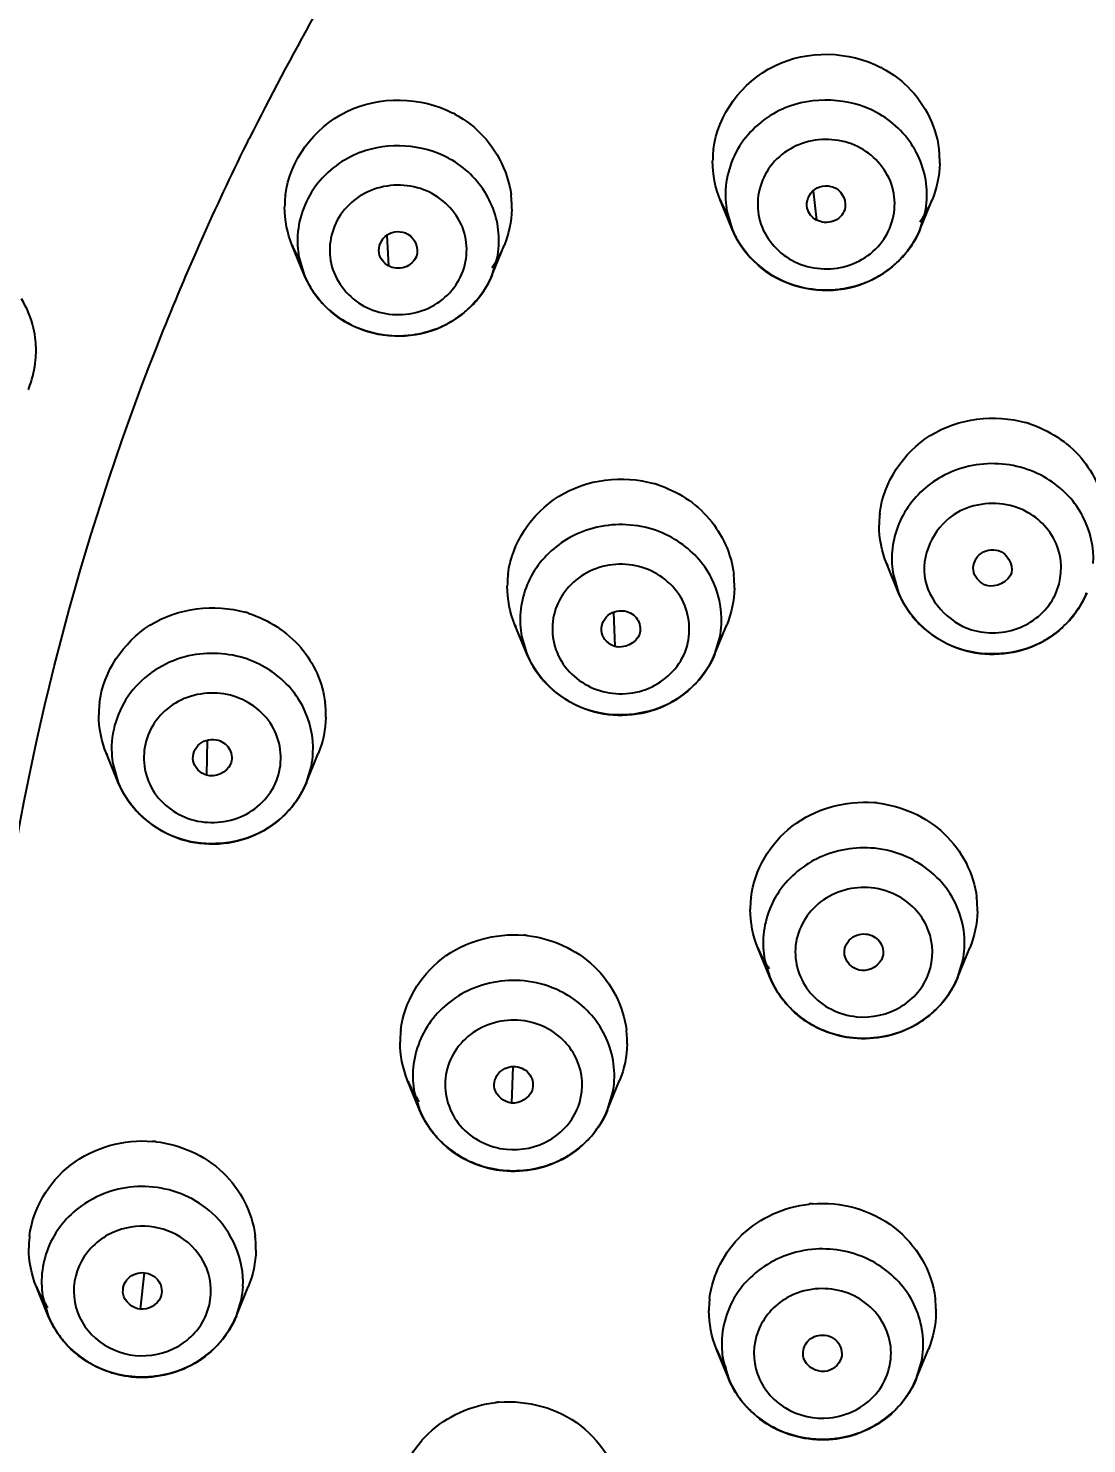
# Model space of a CAD drawing. Header units: millimetres. Extents: x 13495 to 14291, y -4366 to -3315.
# Drawn here: x 13868.3 to 13872.39, y -3794.98 to -3789.52 of the extents above; entities that cross this region are included whole.
import ezdxf

# ---------------------------------------------------------------- set-up
doc = ezdxf.new("R2010")
doc.units = ezdxf.units.MM
doc.header["$LTSCALE"] = 0.1
doc.layers.get('0').update_dxf_attribs({"lineweight": 15})
doc.layers.add('1', color=7, linetype='Continuous')
doc.styles.add('ARIAL', font='arial.ttf')
doc.dimstyles.new('사본 ISO-25', dxfattribs={"dimtxt": 4, "dimasz": 3.5, "dimexe": 0.5, "dimexo": 0.625, "dimgap": 1.5, "dimtad": 1, "dimtih": 1, "dimtoh": 1, "dimdec": 1, "dimlfac": 4, "dimdsep": 46, "dimtxsty": 'ARIAL', "dimcen": 0, "dimclrd": 3, "dimclre": 3, "dimclrt": 3, "dimadec": 1, "dimazin": 0, "dimtfac": 1, "dimtdec": 1, "dimtmove": 0, "dimatfit": 3, "dimfxl": 1.25, "dimtfill": 1, "dimarcsym": 0})

# ---------------------------------------------------------------- blocks, each defined once
blk = doc.blocks.new('*D104')
at = {"color": 3, "lineweight": -2, "transparency": 16777216}
for p, q in [((13864.184, -3793.8186), (13864.184, -3773.2593)), ((13894.2885, -3793.9819), (13894.2885, -3773.2593)), ((13867.684, -3773.7593), (13890.7885, -3773.7593))]:
    blk.add_line(p, q, dxfattribs=at)
at = {"color": 3, "transparency": 16777216}
for points in [[(13867.684, -3773.176), (13867.684, -3774.3427), (13864.184, -3773.7593)], [(13890.7885, -3773.176), (13890.7885, -3774.3427), (13894.2885, -3773.7593)]]:
    blk.add_solid(points, dxfattribs=at)
at = {"layer": 'Defpoints', "color": 0, "transparency": 16777216}
for p in [(13894.2885, -3773.7593), (13864.184, -3794.4436), (13894.2885, -3794.6069)]:
    blk.add_point(p, dxfattribs=at)
at = {"color": 3, "transparency": 16777216, "insert": (13879.2363, -3770.2511), "char_height": 4, "attachment_point": 5, "style": 'ARIAL', "bg_fill": 3, "box_fill_scale": 1.1, "bg_fill_color": 256, "bg_fill_true_color": 13158600, "bg_fill_transparency": 0}
blk.add_mtext('{\\fISOCPEUR|b0|i0|c0|p34;%%C}121', dxfattribs=at)

msp = doc.modelspace()

# ---------------------------------------------------------------- linework, layer by layer
at = {"layer": '1', "color": 7, "linetype": 'Continuous'}
for p, q in [((13871.3309, -3790.1458), (13871.3438, -3790.2582)), ((13871.0186, -3790.2929), (13870.9726, -3790.1802)), ((13870.9984, -3790.2241), (13871.0186, -3790.2929)), ((13871.744, -3790.2929), (13871.7899, -3790.1802)), ((13871.744, -3790.2929), (13871.7632, -3790.2291)), ((13869.6868, -3790.318), (13869.6932, -3790.4347)), ((13869.3681, -3790.4694), (13869.3221, -3790.3567)), ((13870.0934, -3790.4694), (13870.1394, -3790.3567)), ((13869.3479, -3790.4007), (13869.3681, -3790.4694)), ((13870.0934, -3790.4694), (13870.1127, -3790.4056)), ((13871.6606, -3791.697), (13871.6146, -3791.5843)), ((13871.6404, -3791.6282), (13871.6606, -3791.697)), ((13870.5608, -3791.7726), (13870.5663, -3791.9035)), ((13870.2268, -3791.9322), (13870.1808, -3791.8195)), ((13870.2066, -3791.8634), (13870.2268, -3791.9322)), ((13870.9522, -3791.9322), (13870.9981, -3791.8195)), ((13870.9522, -3791.9322), (13870.9714, -3791.8684)), ((13868.9943, -3792.266), (13868.9907, -3792.4003)), ((13868.6512, -3792.429), (13868.6052, -3792.3163)), ((13869.3765, -3792.429), (13869.4225, -3792.3163)), ((13868.631, -3792.3603), (13868.6512, -3792.429)), ((13869.3765, -3792.429), (13869.3958, -3792.3652)), ((13871.1638, -3793.1795), (13871.1179, -3793.0668)), ((13871.8892, -3793.1795), (13871.9352, -3793.0668)), ((13871.1436, -3793.1108), (13871.1638, -3793.1795)), ((13871.8892, -3793.1795), (13871.9084, -3793.1157)), ((13870.1727, -3793.5259), (13870.1679, -3793.6656)), ((13869.8131, -3793.6912), (13869.7671, -3793.5785)), ((13870.5385, -3793.6912), (13870.5844, -3793.5785)), ((13869.7929, -3793.6224), (13869.8131, -3793.6912)), ((13870.5385, -3793.6912), (13870.5577, -3793.6274)), ((13868.7511, -3794.32), (13868.7361, -3794.4609)), ((13868.3813, -3794.4865), (13868.3353, -3794.3739)), ((13869.1067, -3794.4865), (13869.1526, -3794.3739)), ((13868.3611, -3794.4178), (13868.3813, -3794.4865)), ((13869.1067, -3794.4865), (13869.1259, -3794.4227)), ((13871.0042, -3794.7272), (13870.9583, -3794.6146)), ((13871.7296, -3794.7272), (13871.7756, -3794.6146)), ((13870.984, -3794.6585), (13871.0042, -3794.7272)), ((13871.7296, -3794.7272), (13871.7488, -3794.6634))]:
    msp.add_line(p, q, dxfattribs=at)
for centre, radius, start, end in [((13878.4263, -3794.5463), 10.3498, 147.6332, 153.59364), ((13871.3895, -3790.0597), 0.4402, 61.3957, 62.5962), ((13869.739, -3790.2362), 0.4402, 61.3957, 62.5962), ((13871.3768, -3790.191), 0.3965, 113.3218, 114.4232), ((13869.7272, -3790.3698), 0.399, 110.8132, 114.4184), ((13871.3329, -3790.0315), 0.3895, 174.0718, 179.9876), ((13871.3368, -3790.0319), 0.3934, 173.0865, 174.0801), ((13871.4259, -3790.0318), 0.3934, 6.1283, 6.9185), ((13871.4282, -3790.0316), 0.391, 1.0289, 6.1327), ((13869.7384, -3790.3618), 0.3899, 58.7353, 61.3937), ((13871.4335, -3790.0315), 0.3858, 358.8218, 359.9995), ((13871.4321, -3790.0315), 0.3871, 0.0003, 1.0222), ((13869.6823, -3790.2081), 0.3895, 174.0718, 179.9876), ((13869.6862, -3790.2084), 0.3934, 173.0865, 174.0801), ((13869.7753, -3790.2083), 0.3934, 6.1283, 6.9185), ((13869.7777, -3790.2081), 0.391, 1.0289, 6.1327), ((13869.7816, -3790.208), 0.3871, 0.0003, 1.0221), ((13869.7829, -3790.208), 0.3858, 358.8218, 359.9995), ((13871.3438, -3790.0287), 0.4009, 202.1985, 203.0394), ((13871.3477, -3790.027), 0.4052, 203.0548, 211.4395), ((13871.3394, -3790.1611), 0.3468, 183.1524, 190.4803), ((13871.4124, -3790.0256), 0.408, 324.0077, 336.6313), ((13871.4223, -3790.1609), 0.3477, 348.6958, 356.9288), ((13871.4198, -3790.0292), 0.3998, 336.6777, 337.8029), ((13871.3505, -3790.1575), 0.3584, 202.1858, 210.7028), ((13871.4089, -3790.1558), 0.362, 323.3692, 337.757), ((13869.6933, -3790.2053), 0.4009, 202.1985, 203.0394), ((13869.6972, -3790.2035), 0.4052, 203.0548, 211.4395), ((13869.6889, -3790.3376), 0.3468, 183.1524, 190.4803), ((13869.7619, -3790.2021), 0.408, 324.0077, 336.6313), ((13869.7717, -3790.3375), 0.3477, 348.6957, 356.9288), ((13869.7693, -3790.2057), 0.3998, 336.6777, 337.8029), ((13871.3589, -3790.1521), 0.3684, 210.755, 222.7639), ((13871.3995, -3790.1486), 0.3738, 313.9795, 323.3408), ((13871.3627, -3790.1488), 0.3735, 222.7478, 224.9652), ((13871.3641, -3790.1474), 0.3754, 224.9652, 226.028), ((13871.3732, -3790.1372), 0.389, 226.1028, 241.4015), ((13871.3936, -3790.1423), 0.3824, 305.6503, 313.9628), ((13869.7, -3790.334), 0.3584, 202.1858, 210.7028), ((13869.7583, -3790.3323), 0.362, 323.3692, 337.757), ((13871.3846, -3790.1283), 0.3992, 289.5298, 294.6639), ((13871.3864, -3790.1321), 0.395, 294.6687, 305.6375), ((13869.7083, -3790.3287), 0.3684, 210.755, 222.7639), ((13869.749, -3790.3252), 0.3738, 313.9795, 323.3408), ((13871.3815, -3790.1195), 0.4084, 274.846, 276.292), ((13871.3813, -3790.1183), 0.4097, 276.3015, 289.5022), ((13867.9539, -3790.7613), 0.3801, 13.081, 31.6427), ((13869.7122, -3790.3253), 0.3735, 222.7478, 224.9652), ((13869.7136, -3790.3239), 0.3754, 224.9652, 226.028), ((13869.7226, -3790.3138), 0.389, 226.1028, 241.4015), ((13869.7431, -3790.3189), 0.3824, 305.6503, 313.9628), ((13869.7358, -3790.3086), 0.395, 294.6687, 305.6375), ((13867.9519, -3790.7613), 0.3821, 5.7953, 13.0164), ((13869.731, -3790.2961), 0.4084, 274.846, 276.292), ((13869.7308, -3790.2948), 0.4097, 276.3015, 289.5022), ((13869.7341, -3790.3048), 0.3992, 289.5298, 294.6639), ((13867.9449, -3790.7619), 0.3891, 354.5325, 5.781), ((13867.9241, -3790.7575), 0.4104, 337.8142, 340.2759), ((13872.0264, -3791.473), 0.4506, 72.9393, 74.0351), ((13872.0267, -3791.4719), 0.4496, 72.2233, 72.9385), ((13870.5926, -3791.7082), 0.4506, 72.9393, 74.0351), ((13870.5929, -3791.7071), 0.4496, 72.2233, 72.9385), ((13872.0247, -3791.6247), 0.2736, 60.196, 72.918), ((13871.9745, -3791.4356), 0.3892, 174.1386, 179.9873), ((13871.9787, -3791.436), 0.3934, 173.0891, 174.1473), ((13871.9843, -3791.4334), 0.3992, 202.1994, 203.4237), ((13871.9819, -3791.5651), 0.3473, 183.096, 190.4822), ((13870.5407, -3791.6709), 0.3892, 174.1386, 179.9873), ((13870.5449, -3791.6712), 0.3934, 173.0891, 174.1473), ((13870.6341, -3791.6712), 0.3933, 5.8499, 6.9102), ((13870.6375, -3791.6709), 0.3899, 1.2385, 5.8556), ((13870.6421, -3791.6708), 0.3853, 358.769, 1.2324), ((13871.994, -3791.5608), 0.3601, 202.2219, 214.0842), ((13872.0523, -3791.5607), 0.3604, 325.6343, 337.7787), ((13869.017, -3792.205), 0.4506, 72.9393, 74.0351), ((13869.0173, -3792.204), 0.4496, 72.2233, 72.9385), ((13872.0019, -3791.5554), 0.3697, 214.0853, 221.4945), ((13872.0072, -3791.5506), 0.3768, 221.5066, 228.4015), ((13872.0385, -3791.5497), 0.3781, 310.1794, 317.197), ((13872.044, -3791.5548), 0.3706, 317.2077, 325.6195), ((13870.5505, -3791.6687), 0.3992, 202.1994, 203.4237), ((13870.5481, -3791.8003), 0.3473, 183.096, 190.4822), ((13870.6302, -3791.8002), 0.3479, 348.6946, 356.9667), ((13870.6285, -3791.6687), 0.3992, 336.5777, 337.8044), ((13872.0314, -3791.541), 0.3893, 299.9359, 310.1652), ((13872.0294, -3791.5376), 0.3933, 296.5755, 299.9393), ((13869.0163, -3792.3311), 0.401, 58.0174, 72.9384), ((13870.5601, -3791.796), 0.3601, 202.2219, 214.0842), ((13870.6185, -3791.7959), 0.3604, 325.6343, 337.7787), ((13869.0226, -3792.3202), 0.3884, 56.9848, 57.9543), ((13870.5681, -3791.7906), 0.3697, 214.0853, 221.4945), ((13870.6102, -3791.7901), 0.3706, 317.2077, 325.6195), ((13870.5734, -3791.7858), 0.3768, 221.5066, 228.4015), ((13870.5975, -3791.7762), 0.3893, 299.9359, 310.1652), ((13870.6047, -3791.7849), 0.3781, 310.1794, 317.197), ((13868.9651, -3792.1677), 0.3892, 174.1386, 179.9873), ((13868.9693, -3792.168), 0.3934, 173.0891, 174.1473), ((13869.0585, -3792.168), 0.3933, 5.8499, 6.9102), ((13869.0619, -3792.1677), 0.3899, 1.2385, 5.8556), ((13870.5955, -3791.7728), 0.3933, 296.5755, 299.9393), ((13869.0664, -3792.1676), 0.3853, 358.769, 1.2324), ((13868.9748, -3792.1655), 0.3992, 202.1994, 203.4237), ((13868.9725, -3792.2971), 0.3473, 183.096, 190.4822), ((13869.0546, -3792.297), 0.3479, 348.6947, 356.9667), ((13869.0529, -3792.1655), 0.3992, 336.5777, 337.8044), ((13868.9845, -3792.2928), 0.3601, 202.2219, 214.0842), ((13869.0429, -3792.2927), 0.3604, 325.6343, 337.7787), ((13868.9925, -3792.2874), 0.3697, 214.0853, 221.4946), ((13869.0346, -3792.2869), 0.3706, 317.2077, 325.6195), ((13871.5271, -3792.9623), 0.4578, 84.3308, 85.1805), ((13871.5272, -3792.9613), 0.4568, 83.5753, 84.3303), ((13868.9978, -3792.2826), 0.3768, 221.5066, 228.4015), ((13869.0219, -3792.2731), 0.3893, 299.9359, 310.1652), ((13869.0291, -3792.2817), 0.3781, 310.1794, 317.197), ((13869.0199, -3792.2696), 0.3933, 296.5755, 299.9393), ((13871.5215, -3793.0766), 0.3953, 115.422, 117.94), ((13871.4786, -3792.9182), 0.39, 173.9618, 179.9882), ((13871.482, -3792.9185), 0.3935, 173.0834, 173.9693), ((13871.571, -3792.9185), 0.3934, 5.9594, 6.9151), ((13871.5741, -3792.9182), 0.3903, 1.1544, 5.9651), ((13871.5785, -3792.9181), 0.386, 0.0005, 1.1481), ((13871.578, -3792.9181), 0.3865, 358.9062, 359.9996), ((13870.1763, -3793.4739), 0.4578, 84.3308, 85.1805), ((13870.1764, -3793.4729), 0.4568, 83.5753, 84.3303), ((13871.4882, -3792.9157), 0.4, 202.1969, 203.2693), ((13871.4849, -3793.0476), 0.3471, 183.1225, 190.4813), ((13871.5679, -3793.0477), 0.3473, 348.698, 356.8897), ((13871.5644, -3792.9156), 0.4004, 336.8297, 337.8016), ((13871.4948, -3792.9126), 0.4073, 203.3078, 215.1638), ((13870.1759, -3793.6054), 0.4134, 84.3761, 100.9651), ((13870.1808, -3793.5883), 0.3954, 62.6386, 66.3079), ((13871.4994, -3793.0422), 0.3626, 202.2567, 217.6992), ((13871.5547, -3793.0428), 0.3614, 324.2899, 337.766), ((13871.5091, -3793.0346), 0.3749, 217.7164, 226.4891), ((13871.5461, -3793.0365), 0.372, 315.6921, 324.2727), ((13871.5154, -3793.0277), 0.3842, 226.5171, 236.0403), ((13871.5328, -3793.0209), 0.3926, 297.4136, 307.7405), ((13871.5402, -3793.0305), 0.3804, 307.7497, 315.674), ((13870.1279, -3793.4298), 0.39, 173.9618, 179.9882), ((13870.1313, -3793.4301), 0.3935, 173.0834, 173.9693), ((13870.2203, -3793.4302), 0.3934, 5.9594, 6.9151), ((13870.2234, -3793.4299), 0.3903, 1.1544, 5.9651), ((13871.5214, -3793.0187), 0.3951, 236.0417, 246.503), ((13871.5228, -3793.0154), 0.3986, 246.506, 249.1846), ((13871.5266, -3793.0048), 0.4099, 249.221, 264.3045), ((13871.5311, -3793.0176), 0.3962, 293.7313, 297.4157), ((13870.2277, -3793.4298), 0.386, 0.0005, 1.1482), ((13870.2272, -3793.4297), 0.3865, 358.9062, 359.9996), ((13870.1375, -3793.4274), 0.4, 202.1969, 203.2693), ((13870.144, -3793.4243), 0.4073, 203.3078, 215.1638), ((13870.1342, -3793.5593), 0.3471, 183.1225, 190.4813), ((13870.2172, -3793.5593), 0.3473, 348.698, 356.8897), ((13870.2137, -3793.4272), 0.4004, 336.8297, 337.8016), ((13870.1487, -3793.5538), 0.3626, 202.2567, 217.6992), ((13870.2039, -3793.5544), 0.3614, 324.2899, 337.766), ((13870.1583, -3793.5462), 0.3749, 217.7164, 226.4891), ((13870.1954, -3793.5481), 0.372, 315.6921, 324.2727), ((13868.7445, -3794.2693), 0.4578, 84.3308, 85.1805), ((13868.7446, -3794.2683), 0.4568, 83.5753, 84.3303), ((13870.1646, -3793.5393), 0.3842, 226.5171, 236.0403), ((13870.1895, -3793.5422), 0.3804, 307.7497, 315.674), ((13870.1707, -3793.5303), 0.3951, 236.0417, 246.503), ((13870.1804, -3793.5293), 0.3962, 293.7313, 297.4157), ((13870.1821, -3793.5325), 0.3926, 297.4136, 307.7405), ((13870.1721, -3793.5271), 0.3986, 246.506, 249.1846), ((13870.1758, -3793.5164), 0.4099, 249.221, 264.3045), ((13868.7441, -3794.4008), 0.4134, 84.3761, 100.9651), ((13871.3663, -3794.509), 0.4568, 95.6697, 96.4246), ((13871.3664, -3794.51), 0.4578, 94.8196, 95.6692), ((13868.6961, -3794.2252), 0.39, 173.9618, 179.9882), ((13868.6995, -3794.2255), 0.3935, 173.0834, 173.9693), ((13868.7885, -3794.2256), 0.3934, 5.9594, 6.9151), ((13868.7916, -3794.2253), 0.3903, 1.1544, 5.9651), ((13868.7959, -3794.2251), 0.386, 0.0005, 1.1481), ((13868.7954, -3794.2251), 0.3865, 358.9062, 359.9996), ((13871.372, -3794.6243), 0.3952, 61.8073, 64.5967), ((13868.7057, -3794.2228), 0.4, 202.1969, 203.2693), ((13868.7024, -3794.3547), 0.3471, 183.1225, 190.4813), ((13868.7854, -3794.3547), 0.3473, 348.698, 356.8897), ((13868.7819, -3794.2226), 0.4004, 336.8297, 337.8016), ((13868.7122, -3794.2196), 0.4073, 203.3078, 215.1638), ((13871.3187, -3794.4659), 0.3897, 174.0327, 179.9878), ((13871.3224, -3794.4662), 0.3934, 173.0849, 174.0407), ((13871.4114, -3794.4662), 0.3935, 6.0306, 6.9166), ((13871.4143, -3794.4659), 0.3906, 1.1001, 6.0361), ((13868.7169, -3794.3492), 0.3626, 202.2567, 217.6992), ((13868.7721, -3794.3498), 0.3614, 324.2899, 337.766), ((13871.4184, -3794.4658), 0.3865, 0.0004, 1.0939), ((13871.4189, -3794.4658), 0.386, 358.8517, 359.9995), ((13868.7265, -3794.3416), 0.3749, 217.7164, 226.4891), ((13868.7636, -3794.3435), 0.372, 315.6921, 324.2727), ((13868.7328, -3794.3347), 0.3842, 226.5171, 236.0403), ((13868.7502, -3794.3279), 0.3926, 297.4136, 307.7405), ((13868.7577, -3794.3376), 0.3804, 307.7497, 315.674), ((13871.329, -3794.4633), 0.4004, 202.1984, 203.1703), ((13871.3343, -3794.4608), 0.4063, 203.1973, 213.5427), ((13871.325, -3794.5954), 0.3467, 183.1594, 190.48), ((13871.408, -3794.5953), 0.3476, 348.6963, 356.9267), ((13871.4052, -3794.4634), 0.4, 336.7299, 337.8031), ((13868.7389, -3794.3257), 0.3951, 236.0417, 246.503), ((13868.7402, -3794.3225), 0.3986, 246.506, 249.1846), ((13868.744, -3794.3118), 0.4099, 249.221, 264.3045), ((13868.7486, -3794.3247), 0.3962, 293.7313, 297.4157), ((13871.3384, -3794.5906), 0.361, 202.2279, 215.3931), ((13871.3937, -3794.5897), 0.3629, 322.032, 337.7365), ((13871.347, -3794.5844), 0.3717, 215.408, 224.0782), ((13871.3842, -3794.5821), 0.3751, 313.3336, 322.0119), ((13870.1577, -3795.2747), 0.4568, 95.6697, 96.4246), ((13870.1578, -3795.2757), 0.4578, 94.8196, 95.6692), ((13871.353, -3794.5785), 0.38, 224.0958, 231.8305), ((13871.3779, -3794.5751), 0.3845, 303.6088, 313.3049), ((13871.3605, -3794.5688), 0.3923, 231.8413, 242.4066), ((13871.3621, -3794.5658), 0.3957, 242.4038, 245.6141), ((13871.3719, -3794.5662), 0.3953, 293.3905, 303.6087), ((13871.3669, -3794.5524), 0.41, 275.695, 289.8847), ((13871.3703, -3794.5623), 0.3995, 289.9083, 293.3855)]:
    msp.add_arc(centre, radius, start, end, dxfattribs=at)
for points, knots in [([(13871.2498, -3782.8814), (13872.3544, -3782.204), (13874.7631, -3781.1316), (13878.6612, -3780.4901), (13882.6022, -3780.8428), (13886.3068, -3782.1679), (13889.5137, -3784.3745), (13891.992, -3787.3122), (13893.5588, -3790.7703), (13893.9167, -3793.2694), (13893.9167, -3794.5069)], [0, 0, 0, 0, 0.126491, 0.254042, 0.381737, 0.50862, 0.633952, 0.757411, 0.879197, 1, 1, 1, 1]), ([(13864.63, -3793.2566), (13864.7985, -3791.5486), (13865.8389, -3788.1363), (13869.2264, -3783.9757), (13873.9583, -3781.2677), (13879.388, -3780.3626), (13884.7984, -3781.3675), (13889.4745, -3784.1631), (13892.7757, -3788.3871), (13893.7443, -3791.8176), (13893.8773, -3793.5278)], [0, 0, 0, 0, 0.121767, 0.245638, 0.372075, 0.500191, 0.628257, 0.75457, 0.878307, 1, 1, 1, 1]), ([(13890.4964, -3803.3838), (13891.7025, -3802.0103), (13893.5812, -3798.7628), (13894.181, -3793.1935), (13892.4539, -3787.8406), (13888.6966, -3783.5616), (13883.5237, -3780.9851), (13877.7181, -3780.471), (13872.142, -3782.0794), (13869.0826, -3784.4668), (13867.869, -3785.8853)], [0, 0, 0, 0, 0.12306, 0.244548, 0.366574, 0.490907, 0.617911, 0.74639, 0.874326, 1, 1, 1, 1]), ([(13865.5061, -3794.0538), (13865.5699, -3792.7498), (13866.1258, -3790.1294), (13868.1502, -3786.6444), (13871.1731, -3783.8917), (13874.9145, -3782.1166), (13879.0382, -3781.4684), (13883.1805, -3782.0032), (13886.9724, -3783.6719), (13889.0646, -3785.4698), (13889.9385, -3786.4918)], [0, 0, 0, 0, 0.120916, 0.24321, 0.36755, 0.493861, 0.621392, 0.748983, 0.875454, 1, 1, 1, 1]), ([(13892.7719, -3794.0552), (13892.7069, -3792.7184), (13892.1186, -3790.0303), (13889.9707, -3786.491), (13886.7787, -3783.7586), (13882.8617, -3782.0957), (13878.5994, -3781.6522), (13874.3976, -3782.4698), (13870.6614, -3784.4699), (13868.7005, -3786.497), (13867.9181, -3787.6229)], [0, 0, 0, 0, 0.121003, 0.243481, 0.36811, 0.494728, 0.622437, 0.749946, 0.876036, 1, 1, 1, 1]), ([(13864.2453, -3794.4436), (13864.2455, -3793.274), (13864.5568, -3790.915), (13865.9258, -3787.6084), (13868.1089, -3784.7235), (13870.0088, -3783.207), (13871.0379, -3782.571)], [0, 0, 0, 0, 0.246205, 0.494235, 0.745332, 1, 1, 1, 1]), ([(13871.1671, -3782.8391), (13870.153, -3783.4624), (13868.2787, -3784.9491), (13866.1183, -3787.7802), (13864.7539, -3791.0302), (13864.4342, -3793.3526), (13864.4272, -3794.5054)], [0, 0, 0, 0, 0.254475, 0.505486, 0.753567, 1, 1, 1, 1]), ([(13864.5667, -3794.5073), (13864.5666, -3793.3599), (13864.8733, -3791.0459), (13866.2223, -3787.8053), (13868.3709, -3784.9823), (13870.2388, -3783.5015), (13871.2498, -3782.8814)], [0, 0, 0, 0, 0.246294, 0.494326, 0.745387, 1, 1, 1, 1]), ([(13870.9462, -3789.9845), (13870.9621, -3789.8532), (13871.1536, -3789.5939), (13871.4702, -3789.6057), (13871.5921, -3789.6689)], [0, 0, 0, 0, 0.490537, 1, 1, 1, 1]), ([(13871.6003, -3789.6732), (13871.6295, -3789.6892), (13871.736, -3789.7628), (13871.8048, -3789.8894), (13871.8164, -3789.9844)], [0, 0, 0, 0, 0.258224, 1, 1, 1, 1]), ([(13869.2956, -3790.1611), (13869.3116, -3790.0298), (13869.5031, -3789.7705), (13869.8196, -3789.7822), (13869.9416, -3789.8454)], [0, 0, 0, 0, 0.490537, 1, 1, 1, 1]), ([(13871.2128, -3789.83), (13871.1462, -3789.8602), (13871.0283, -3789.9591), (13870.9892, -3790.1091), (13870.9932, -3790.1801)], [0, 0, 0, 0, 0.50701, 1, 1, 1, 1]), ([(13871.7694, -3790.1795), (13871.773, -3790.1131), (13871.7394, -3789.9735), (13871.6356, -3789.8756), (13871.5756, -3789.8429)], [0, 0, 0, 0, 0.493642, 1, 1, 1, 1]), ([(13869.9497, -3789.8498), (13869.979, -3789.8657), (13870.0855, -3789.9393), (13870.1543, -3790.066), (13870.1658, -3790.161)], [0, 0, 0, 0, 0.258224, 1, 1, 1, 1]), ([(13868.2006, -3793.021), (13868.3131, -3792.2228), (13868.5955, -3791.1689), (13869.0361, -3790.1859), (13869.1564, -3789.9434)], [0, 0, 0, 0, 0.748603, 1, 1, 1, 1]), ([(13871.5136, -3789.9803), (13871.4544, -3789.948), (13871.3075, -3789.9291), (13871.1294, -3790.0544), (13871.097, -3790.2707), (13871.1917, -3790.3821), (13871.249, -3790.4133)], [0, 0, 0, 0, 0.256839, 0.508717, 0.751784, 1, 1, 1, 1]), ([(13869.5623, -3790.0065), (13869.4957, -3790.0368), (13869.3778, -3790.1357), (13869.3387, -3790.2856), (13869.3426, -3790.3567)], [0, 0, 0, 0, 0.50701, 1, 1, 1, 1]), ([(13871.249, -3790.4133), (13871.3082, -3790.4456), (13871.4551, -3790.4645), (13871.6331, -3790.3392), (13871.6656, -3790.1229), (13871.5708, -3790.0115), (13871.5136, -3789.9803)], [0, 0, 0, 0, 0.256839, 0.508717, 0.751784, 1, 1, 1, 1]), ([(13870.1189, -3790.3561), (13870.1223, -3790.2924), (13870.092, -3790.1591), (13869.9966, -3790.0624), (13869.9408, -3790.0285)], [0, 0, 0, 0, 0.494021, 1, 1, 1, 1]), ([(13869.8631, -3790.1569), (13869.8039, -3790.1246), (13869.657, -3790.1057), (13869.4789, -3790.2309), (13869.4465, -3790.4473), (13869.5412, -3790.5586), (13869.5984, -3790.5898)], [0, 0, 0, 0, 0.256839, 0.508717, 0.751784, 1, 1, 1, 1]), ([(13869.5984, -3790.5898), (13869.6576, -3790.6221), (13869.8045, -3790.641), (13869.9826, -3790.5158), (13870.015, -3790.2994), (13869.9203, -3790.1881), (13869.8631, -3790.1569)], [0, 0, 0, 0, 0.256839, 0.508717, 0.751784, 1, 1, 1, 1]), ([(13871.308, -3790.212), (13871.3022, -3790.1867), (13871.3279, -3790.1233), (13871.3948, -3790.1224), (13871.4188, -3790.1355)], [0, 0, 0, 0, 0.487707, 1, 1, 1, 1]), ([(13871.4527, -3790.2181), (13871.4462, -3790.2381), (13871.4112, -3790.2728), (13871.3628, -3790.2685), (13871.3438, -3790.2582)], [0, 0, 0, 0, 0.492647, 1, 1, 1, 1]), ([(13869.6569, -3790.3857), (13869.6523, -3790.3605), (13869.6793, -3790.2995), (13869.7447, -3790.2991), (13869.7682, -3790.312)], [0, 0, 0, 0, 0.488021, 1, 1, 1, 1]), ([(13871.744, -3790.2929), (13871.7039, -3790.3911), (13871.5247, -3790.5576), (13871.2835, -3790.5335), (13871.1891, -3790.482)], [0, 0, 0, 0, 0.496731, 1, 1, 1, 1]), ([(13869.8009, -3790.3983), (13869.7935, -3790.4173), (13869.7584, -3790.4494), (13869.7117, -3790.4448), (13869.6932, -3790.4347)], [0, 0, 0, 0, 0.49326, 1, 1, 1, 1]), ([(13870.0934, -3790.4694), (13870.0533, -3790.5677), (13869.8742, -3790.7341), (13869.633, -3790.71), (13869.5386, -3790.6585)], [0, 0, 0, 0, 0.496731, 1, 1, 1, 1]), ([(13871.5882, -3791.3887), (13871.6025, -3791.2707), (13871.7571, -3791.0363), (13872.0315, -3791.0057), (13872.1504, -3791.0397)], [0, 0, 0, 0, 0.490128, 1, 1, 1, 1]), ([(13872.164, -3791.0438), (13872.2401, -3791.0682), (13872.3806, -3791.1581), (13872.4491, -3791.3117), (13872.4584, -3791.3887)], [0, 0, 0, 0, 0.507494, 1, 1, 1, 1]), ([(13870.1544, -3791.6239), (13870.1687, -3791.5059), (13870.3232, -3791.2715), (13870.5976, -3791.2409), (13870.7165, -3791.2749)], [0, 0, 0, 0, 0.490128, 1, 1, 1, 1]), ([(13871.8142, -3791.2555), (13871.7581, -3791.2893), (13871.6622, -3791.3862), (13871.6317, -3791.52), (13871.6351, -3791.5838)], [0, 0, 0, 0, 0.505941, 1, 1, 1, 1]), ([(13872.4115, -3791.5834), (13872.4147, -3791.5217), (13872.3865, -3791.3928), (13872.2967, -3791.297), (13872.2437, -3791.2625)], [0, 0, 0, 0, 0.494379, 1, 1, 1, 1]), ([(13870.7301, -3791.279), (13870.8063, -3791.3034), (13870.9468, -3791.3933), (13871.0152, -3791.5469), (13871.0246, -3791.6239)], [0, 0, 0, 0, 0.507494, 1, 1, 1, 1]), ([(13871.8858, -3791.3873), (13871.8069, -3791.4326), (13871.691, -3791.6399), (13871.8534, -3791.8116), (13871.9415, -3791.8387)], [0, 0, 0, 0, 0.496934, 1, 1, 1, 1]), ([(13871.9415, -3791.8387), (13872.0015, -3791.8571), (13872.1368, -3791.8518), (13872.2848, -3791.7179), (13872.3002, -3791.5187), (13872.2133, -3791.4174), (13872.1607, -3791.3873)], [0, 0, 0, 0, 0.257447, 0.507995, 0.751255, 1, 1, 1, 1]), ([(13870.3804, -3791.4907), (13870.3243, -3791.5245), (13870.2283, -3791.6214), (13870.1978, -3791.7552), (13870.2013, -3791.819)], [0, 0, 0, 0, 0.505941, 1, 1, 1, 1]), ([(13870.9776, -3791.8186), (13870.9809, -3791.7569), (13870.9526, -3791.628), (13870.8628, -3791.5322), (13870.8098, -3791.4977)], [0, 0, 0, 0, 0.494379, 1, 1, 1, 1]), ([(13871.9509, -3791.6186), (13871.9444, -3791.5954), (13871.9625, -3791.5361), (13872.0222, -3791.5261), (13872.0465, -3791.5335)], [0, 0, 0, 0, 0.486927, 1, 1, 1, 1]), ([(13870.6712, -3791.5984), (13870.6067, -3791.5786), (13870.4596, -3791.5878), (13870.311, -3791.7475), (13870.3287, -3791.9656), (13870.4446, -3792.0545), (13870.5077, -3792.0739)], [0, 0, 0, 0, 0.256989, 0.505913, 0.748821, 1, 1, 1, 1]), ([(13870.5077, -3792.0739), (13870.5722, -3792.0937), (13870.7193, -3792.0844), (13870.868, -3791.9248), (13870.8502, -3791.7066), (13870.7343, -3791.6177), (13870.6712, -3791.5984)], [0, 0, 0, 0, 0.256989, 0.505913, 0.748821, 1, 1, 1, 1]), ([(13872.386, -3791.697), (13872.3505, -3791.7838), (13872.2039, -3791.9345), (13871.9958, -3791.945), (13871.9048, -3791.9171)], [0, 0, 0, 0, 0.4964, 1, 1, 1, 1]), ([(13868.5788, -3792.1207), (13868.5931, -3792.0027), (13868.7476, -3791.7683), (13869.022, -3791.7377), (13869.1409, -3791.7717)], [0, 0, 0, 0, 0.490128, 1, 1, 1, 1]), ([(13869.1545, -3791.7759), (13869.2307, -3791.8003), (13869.3712, -3791.8902), (13869.4396, -3792.0437), (13869.449, -3792.1207)], [0, 0, 0, 0, 0.507494, 1, 1, 1, 1]), ([(13870.5162, -3791.8508), (13870.511, -3791.8277), (13870.5306, -3791.7708), (13870.5888, -3791.7614), (13870.6126, -3791.7687)], [0, 0, 0, 0, 0.487809, 1, 1, 1, 1]), ([(13870.6126, -3791.7687), (13870.6304, -3791.7742), (13870.6632, -3791.799), (13870.6667, -3791.8405), (13870.661, -3791.8575)], [0, 0, 0, 0, 0.508363, 1, 1, 1, 1]), ([(13868.9087, -3791.9435), (13868.8274, -3791.9651), (13868.6755, -3792.0612), (13868.6213, -3792.2346), (13868.6257, -3792.3158)], [0, 0, 0, 0, 0.508495, 1, 1, 1, 1]), ([(13870.9522, -3791.9322), (13870.9167, -3792.019), (13870.7701, -3792.1697), (13870.562, -3792.1802), (13870.471, -3792.1523)], [0, 0, 0, 0, 0.4964, 1, 1, 1, 1]), ([(13869.402, -3792.3154), (13869.4053, -3792.2537), (13869.377, -3792.1248), (13869.2872, -3792.029), (13869.2342, -3791.9946)], [0, 0, 0, 0, 0.494379, 1, 1, 1, 1]), ([(13869.0956, -3792.0952), (13869.0311, -3792.0754), (13868.884, -3792.0846), (13868.7353, -3792.2443), (13868.7531, -3792.4624), (13868.869, -3792.5513), (13868.9321, -3792.5707)], [0, 0, 0, 0, 0.256989, 0.505913, 0.748821, 1, 1, 1, 1]), ([(13868.9321, -3792.5707), (13868.9966, -3792.5905), (13869.1437, -3792.5813), (13869.2924, -3792.4216), (13869.2746, -3792.2035), (13869.1587, -3792.1145), (13869.0956, -3792.0952)], [0, 0, 0, 0, 0.256989, 0.505913, 0.748821, 1, 1, 1, 1]), ([(13868.9399, -3792.3444), (13868.936, -3792.3215), (13868.9571, -3792.267), (13869.0137, -3792.2584), (13869.037, -3792.2656)], [0, 0, 0, 0, 0.488048, 1, 1, 1, 1]), ([(13869.037, -3792.2656), (13869.0554, -3792.2712), (13869.0892, -3792.2974), (13869.091, -3792.3407), (13869.084, -3792.3579)], [0, 0, 0, 0, 0.508252, 1, 1, 1, 1]), ([(13869.3765, -3792.429), (13869.3411, -3792.5159), (13869.1945, -3792.6665), (13868.9864, -3792.6771), (13868.8954, -3792.6491)], [0, 0, 0, 0, 0.4964, 1, 1, 1, 1]), ([(13871.0914, -3792.8711), (13871.1041, -3792.7665), (13871.2262, -3792.558), (13871.4564, -3792.4969), (13871.5655, -3792.5061)], [0, 0, 0, 0, 0.490361, 1, 1, 1, 1]), ([(13871.5783, -3792.5074), (13871.6726, -3792.518), (13871.8573, -3792.5989), (13871.9506, -3792.7802), (13871.9616, -3792.8712)], [0, 0, 0, 0, 0.508798, 1, 1, 1, 1]), ([(13871.3362, -3792.7274), (13871.2752, -3792.7597), (13871.1691, -3792.8579), (13871.1347, -3792.9993), (13871.1384, -3793.0666)], [0, 0, 0, 0, 0.50645, 1, 1, 1, 1]), ([(13871.9147, -3793.0665), (13871.9186, -3792.9949), (13871.8786, -3792.8437), (13871.7588, -3792.7448), (13871.6914, -3792.715)], [0, 0, 0, 0, 0.492908, 1, 1, 1, 1]), ([(13871.5542, -3792.8348), (13871.4873, -3792.8282), (13871.3453, -3792.8652), (13871.2342, -3793.0533), (13871.3008, -3793.2617), (13871.4325, -3793.3255), (13871.4988, -3793.3321)], [0, 0, 0, 0, 0.255954, 0.502084, 0.746081, 1, 1, 1, 1]), ([(13871.4988, -3793.3321), (13871.5568, -3793.3378), (13871.6782, -3793.312), (13871.7967, -3793.1718), (13871.7948, -3792.9887), (13871.7128, -3792.8978), (13871.6638, -3792.8697)], [0, 0, 0, 0, 0.257349, 0.506612, 0.750381, 1, 1, 1, 1]), ([(13869.7407, -3793.3828), (13869.7534, -3793.2781), (13869.8755, -3793.0696), (13870.1056, -3793.0085), (13870.2148, -3793.0177)], [0, 0, 0, 0, 0.490361, 1, 1, 1, 1]), ([(13871.454, -3793.1013), (13871.4479, -3793.0803), (13871.461, -3793.0274), (13871.5114, -3793.0107), (13871.5343, -3793.013)], [0, 0, 0, 0, 0.487839, 1, 1, 1, 1]), ([(13871.5343, -3793.013), (13871.5546, -3793.015), (13871.5951, -3793.0362), (13871.6043, -3793.0821), (13871.5991, -3793.1012)], [0, 0, 0, 0, 0.50646, 1, 1, 1, 1]), ([(13870.2275, -3793.019), (13870.3218, -3793.0296), (13870.5066, -3793.1105), (13870.5998, -3793.2919), (13870.6109, -3793.3828)], [0, 0, 0, 0, 0.508798, 1, 1, 1, 1]), ([(13871.4865, -3793.4154), (13871.4172, -3793.4085), (13871.2805, -3793.3581), (13871.1898, -3793.2431), (13871.1638, -3793.1795)], [0, 0, 0, 0, 0.503312, 1, 1, 1, 1]), ([(13871.8892, -3793.1795), (13871.8585, -3793.2548), (13871.7413, -3793.3883), (13871.5686, -3793.4236), (13871.4865, -3793.4154)], [0, 0, 0, 0, 0.496403, 1, 1, 1, 1]), ([(13869.9855, -3793.239), (13869.9245, -3793.2714), (13869.8184, -3793.3696), (13869.784, -3793.511), (13869.7876, -3793.5782)], [0, 0, 0, 0, 0.50645, 1, 1, 1, 1]), ([(13870.5639, -3793.5781), (13870.5676, -3793.5103), (13870.5325, -3793.3676), (13870.4245, -3793.2692), (13870.3625, -3793.2372)], [0, 0, 0, 0, 0.493497, 1, 1, 1, 1]), ([(13870.2034, -3793.3465), (13870.1366, -3793.3399), (13869.9946, -3793.3768), (13869.8834, -3793.565), (13869.9501, -3793.7733), (13870.0818, -3793.8371), (13870.1481, -3793.8437)], [0, 0, 0, 0, 0.255954, 0.502084, 0.746081, 1, 1, 1, 1]), ([(13870.1481, -3793.8437), (13870.205, -3793.8494), (13870.324, -3793.8247), (13870.4425, -3793.6899), (13870.4471, -3793.511), (13870.3713, -3793.4184), (13870.3247, -3793.3885)], [0, 0, 0, 0, 0.257479, 0.507099, 0.75095, 1, 1, 1, 1]), ([(13870.1024, -3793.6095), (13870.0978, -3793.5885), (13870.1123, -3793.5382), (13870.1612, -3793.5224), (13870.1836, -3793.5246)], [0, 0, 0, 0, 0.488476, 1, 1, 1, 1]), ([(13870.1836, -3793.5246), (13870.2046, -3793.5267), (13870.2468, -3793.5491), (13870.2538, -3793.5972), (13870.2472, -3793.6164)], [0, 0, 0, 0, 0.510302, 1, 1, 1, 1]), ([(13870.1358, -3793.9271), (13870.0665, -3793.9202), (13869.9298, -3793.8697), (13869.839, -3793.7547), (13869.8131, -3793.6912)], [0, 0, 0, 0, 0.503312, 1, 1, 1, 1]), ([(13870.5385, -3793.6912), (13870.5077, -3793.7665), (13870.3906, -3793.8999), (13870.2179, -3793.9352), (13870.1358, -3793.9271)], [0, 0, 0, 0, 0.496403, 1, 1, 1, 1]), ([(13868.3089, -3794.1781), (13868.3216, -3794.0735), (13868.4437, -3793.865), (13868.6738, -3793.8039), (13868.783, -3793.8131)], [0, 0, 0, 0, 0.490361, 1, 1, 1, 1]), ([(13868.7957, -3793.8144), (13868.89, -3793.825), (13869.0748, -3793.9059), (13869.168, -3794.0873), (13869.1791, -3794.1782)], [0, 0, 0, 0, 0.508798, 1, 1, 1, 1]), ([(13868.5537, -3794.0344), (13868.4927, -3794.0668), (13868.3865, -3794.165), (13868.3521, -3794.3063), (13868.3558, -3794.3736)], [0, 0, 0, 0, 0.50645, 1, 1, 1, 1]), ([(13871.3279, -3794.0538), (13871.4371, -3794.0446), (13871.6672, -3794.1057), (13871.7893, -3794.3142), (13871.802, -3794.4188)], [0, 0, 0, 0, 0.509639, 1, 1, 1, 1]), ([(13865.7114, -3794.0552), (13865.635, -3795.6245), (13866.1117, -3798.845), (13867.78, -3801.6342), (13868.8325, -3802.8283)], [0, 0, 0, 0, 0.496751, 1, 1, 1, 1]), ([(13870.9318, -3794.4189), (13870.9428, -3794.3279), (13871.0361, -3794.1466), (13871.2209, -3794.0657), (13871.3152, -3794.0551)], [0, 0, 0, 0, 0.491202, 1, 1, 1, 1]), ([(13868.6297, -3794.165), (13868.5799, -3794.1875), (13868.4925, -3794.265), (13868.4641, -3794.4373), (13868.5522, -3794.5884), (13868.661, -3794.6336), (13868.7163, -3794.6391)], [0, 0, 0, 0, 0.251687, 0.496265, 0.743799, 1, 1, 1, 1]), ([(13868.7163, -3794.6391), (13868.7722, -3794.6446), (13868.8887, -3794.6212), (13869.0072, -3794.4915), (13869.0178, -3794.3168), (13868.948, -3794.223), (13868.904, -3794.1914)], [0, 0, 0, 0, 0.257591, 0.507549, 0.7515, 1, 1, 1, 1]), ([(13871.204, -3794.2619), (13871.136, -3794.2915), (13871.0151, -3794.3905), (13870.9748, -3794.5426), (13870.9788, -3794.6145)], [0, 0, 0, 0, 0.507143, 1, 1, 1, 1]), ([(13871.0069, -3801.4934), (13870.0857, -3800.5381), (13868.5949, -3798.2763), (13868.0896, -3795.6096), (13868.1038, -3794.3016)], [0, 0, 0, 0, 0.503611, 1, 1, 1, 1]), ([(13868.6699, -3794.4014), (13868.6664, -3794.3807), (13868.6825, -3794.3326), (13868.73, -3794.3179), (13868.7518, -3794.32)], [0, 0, 0, 0, 0.488659, 1, 1, 1, 1]), ([(13868.7518, -3794.32), (13868.7734, -3794.3222), (13868.8168, -3794.3458), (13868.8219, -3794.3959), (13868.8142, -3794.4153)], [0, 0, 0, 0, 0.510279, 1, 1, 1, 1]), ([(13871.7551, -3794.6139), (13871.7587, -3794.547), (13871.7245, -3794.4064), (13871.6193, -3794.3084), (13871.5587, -3794.2759)], [0, 0, 0, 0, 0.493592, 1, 1, 1, 1]), ([(13868.6745, -3802.9625), (13867.6359, -3801.7842), (13865.9781, -3799.0447), (13865.455, -3795.8803), (13865.4957, -3794.3305)], [0, 0, 0, 0, 0.503245, 1, 1, 1, 1]), ([(13871.3946, -3794.8798), (13871.4609, -3794.8732), (13871.5926, -3794.8094), (13871.6593, -3794.6011), (13871.5482, -3794.4129), (13871.4061, -3794.3759), (13871.3393, -3794.3826)], [0, 0, 0, 0, 0.253899, 0.497892, 0.744026, 1, 1, 1, 1]), ([(13871.2297, -3794.4174), (13871.1806, -3794.4455), (13871.0987, -3794.5364), (13871.0968, -3794.7195), (13871.2152, -3794.8597), (13871.3366, -3794.8855), (13871.3946, -3794.8798)], [0, 0, 0, 0, 0.249596, 0.493363, 0.742633, 1, 1, 1, 1]), ([(13868.7039, -3794.7224), (13868.6347, -3794.7156), (13868.498, -3794.6651), (13868.4072, -3794.5501), (13868.3813, -3794.4865)], [0, 0, 0, 0, 0.503312, 1, 1, 1, 1]), ([(13869.1067, -3794.4865), (13869.0759, -3794.5619), (13868.9588, -3794.6953), (13868.7861, -3794.7306), (13868.7039, -3794.7224)], [0, 0, 0, 0, 0.496403, 1, 1, 1, 1]), ([(13871.2943, -3794.6489), (13871.2891, -3794.6299), (13871.2978, -3794.5839), (13871.3386, -3794.5627), (13871.3591, -3794.5607)], [0, 0, 0, 0, 0.489632, 1, 1, 1, 1]), ([(13871.3591, -3794.5607), (13871.3818, -3794.5585), (13871.4319, -3794.5753), (13871.4453, -3794.6278), (13871.4395, -3794.6491)], [0, 0, 0, 0, 0.508517, 1, 1, 1, 1]), ([(13871.4069, -3794.9631), (13871.3248, -3794.9713), (13871.1521, -3794.936), (13871.0349, -3794.8025), (13871.0042, -3794.7272)], [0, 0, 0, 0, 0.5036, 1, 1, 1, 1]), ([(13871.7296, -3794.7272), (13871.7037, -3794.7908), (13871.6129, -3794.9058), (13871.4762, -3794.9562), (13871.4069, -3794.9631)], [0, 0, 0, 0, 0.496691, 1, 1, 1, 1]), ([(13870.1193, -3794.8195), (13870.2285, -3794.8103), (13870.4586, -3794.8714), (13870.5807, -3795.0799), (13870.5934, -3795.1845)], [0, 0, 0, 0, 0.509639, 1, 1, 1, 1]), ([(13869.7232, -3795.1846), (13869.7343, -3795.0937), (13869.8275, -3794.9123), (13870.0123, -3794.8314), (13870.1066, -3794.8208)], [0, 0, 0, 0, 0.491202, 1, 1, 1, 1])]:
    msp.add_open_spline(points, degree=3, knots=knots, dxfattribs=at)
for points in [[(13871.5756, -3789.8429), (13871.4714, -3789.7861), (13871.3288, -3789.7799), (13871.2198, -3789.8269)], [(13869.9251, -3790.0194), (13869.8255, -3789.9651), (13869.6915, -3789.9566), (13869.5855, -3789.9969)], [(13870.9726, -3790.1802), (13870.9535, -3790.1334), (13870.9433, -3790.082), (13870.9433, -3790.0315)], [(13871.8191, -3790.0394), (13871.8182, -3790.0873), (13871.808, -3790.1358), (13871.7899, -3790.1802)], [(13871.4188, -3790.1355), (13871.4449, -3790.1497), (13871.4621, -3790.1898), (13871.4527, -3790.2181)], [(13869.3221, -3790.3567), (13869.303, -3790.3099), (13869.2928, -3790.2585), (13869.2928, -3790.208)], [(13870.1686, -3790.2159), (13870.1676, -3790.2639), (13870.1575, -3790.3124), (13870.1394, -3790.3567)], [(13871.3438, -3790.2582), (13871.3267, -3790.2488), (13871.3124, -3790.231), (13871.308, -3790.212)], [(13869.7682, -3790.312), (13869.7952, -3790.3267), (13869.8121, -3790.3696), (13869.8009, -3790.3983)], [(13871.1891, -3790.482), (13871.1146, -3790.4413), (13871.0507, -3790.3715), (13871.0186, -3790.2929)], [(13869.6932, -3790.4347), (13869.6754, -3790.425), (13869.6606, -3790.4057), (13869.6569, -3790.3857)], [(13869.5386, -3790.6585), (13869.4641, -3790.6179), (13869.4001, -3790.548), (13869.3681, -3790.4694)], [(13871.1869, -3790.4788), (13871.2554, -3790.5161), (13871.3383, -3790.5331), (13871.416, -3790.5265)], [(13869.5364, -3790.6553), (13869.6049, -3790.6927), (13869.6878, -3790.7096), (13869.7655, -3790.7031)], [(13868.3105, -3790.896), (13868.3216, -3790.8648), (13868.3291, -3790.832), (13868.3322, -3790.799)], [(13872.1434, -3791.2158), (13872.0716, -3791.1938), (13871.9907, -3791.1922), (13871.9182, -3791.2115)], [(13871.9182, -3791.2115), (13871.8818, -3791.2212), (13871.8464, -3791.236), (13871.8142, -3791.2555)], [(13872.2437, -3791.2625), (13872.2128, -3791.2424), (13872.1787, -3791.2266), (13872.1434, -3791.2158)], [(13872.1051, -3791.3632), (13872.0348, -3791.3416), (13871.9496, -3791.3507), (13871.8858, -3791.3873)], [(13870.7096, -3791.451), (13870.6378, -3791.429), (13870.5569, -3791.4274), (13870.4843, -3791.4467)], [(13870.4843, -3791.4467), (13870.448, -3791.4564), (13870.4126, -3791.4712), (13870.3804, -3791.4907)], [(13870.8098, -3791.4977), (13870.7789, -3791.4777), (13870.7448, -3791.4618), (13870.7096, -3791.451)], [(13871.6146, -3791.5843), (13871.5955, -3791.5375), (13871.5854, -3791.4861), (13871.5854, -3791.4356)], [(13872.0465, -3791.5335), (13872.0779, -3791.5432), (13872.1047, -3791.5872), (13872.0959, -3791.6188)], [(13872.0001, -3791.6683), (13871.9778, -3791.6614), (13871.9572, -3791.641), (13871.9509, -3791.6186)], [(13872.0959, -3791.6188), (13872.0862, -3791.6534), (13872.0345, -3791.6788), (13872.0001, -3791.6683)], [(13870.1808, -3791.8195), (13870.1617, -3791.7727), (13870.1515, -3791.7213), (13870.1515, -3791.6708)], [(13871.0273, -3791.679), (13871.0263, -3791.7269), (13871.0162, -3791.7752), (13870.9981, -3791.8195)], [(13871.9048, -3791.9171), (13871.8001, -3791.8849), (13871.702, -3791.7984), (13871.6606, -3791.697)], [(13870.5663, -3791.9035), (13870.5431, -3791.8964), (13870.5214, -3791.8745), (13870.5162, -3791.8508)], [(13870.661, -3791.8575), (13870.6498, -3791.8908), (13870.5998, -3791.9138), (13870.5663, -3791.9035)], [(13871.757, -3791.8324), (13871.7988, -3791.8695), (13871.8498, -3791.8977), (13871.9032, -3791.9141)], [(13871.9032, -3791.9141), (13871.9998, -3791.9438), (13872.1149, -3791.9346), (13872.2053, -3791.8893)], [(13869.134, -3791.9478), (13869.0622, -3791.9258), (13868.9813, -3791.9243), (13868.9087, -3791.9435)], [(13870.471, -3792.1523), (13870.3662, -3792.1202), (13870.2682, -3792.0336), (13870.2268, -3791.9322)], [(13870.3232, -3792.0676), (13870.3649, -3792.1047), (13870.416, -3792.1329), (13870.4693, -3792.1493)], [(13870.4693, -3792.1493), (13870.5659, -3792.179), (13870.6811, -3792.1698), (13870.7715, -3792.1246)], [(13868.6052, -3792.3163), (13868.5861, -3792.2695), (13868.5759, -3792.2181), (13868.5759, -3792.1676)], [(13869.4517, -3792.1759), (13869.4507, -3792.2237), (13869.4406, -3792.272), (13869.4225, -3792.3163)], [(13868.9907, -3792.4003), (13868.9666, -3792.3929), (13868.9442, -3792.3692), (13868.9399, -3792.3444)], [(13869.084, -3792.3579), (13869.0713, -3792.3896), (13869.0233, -3792.4103), (13868.9907, -3792.4003)], [(13868.8954, -3792.6491), (13868.7906, -3792.617), (13868.6926, -3792.5305), (13868.6512, -3792.429)], [(13868.7476, -3792.5644), (13868.7893, -3792.6015), (13868.8404, -3792.6298), (13868.8937, -3792.6461)], [(13868.8937, -3792.6461), (13868.9903, -3792.6758), (13869.1055, -3792.6666), (13869.1959, -3792.6214)], [(13871.5671, -3792.6824), (13871.4946, -3792.6752), (13871.4176, -3792.6883), (13871.3518, -3792.7196)], [(13871.6914, -3792.715), (13871.6522, -3792.6977), (13871.6097, -3792.6866), (13871.5671, -3792.6824)], [(13871.6638, -3792.8697), (13871.6305, -3792.8507), (13871.5923, -3792.8386), (13871.5542, -3792.8348)], [(13871.1179, -3793.0668), (13871.0988, -3793.0201), (13871.0886, -3792.9686), (13871.0886, -3792.9181)], [(13871.9644, -3792.9255), (13871.9635, -3792.9736), (13871.9533, -3793.0223), (13871.9352, -3793.0668)], [(13871.5187, -3793.1539), (13871.491, -3793.1512), (13871.4618, -3793.128), (13871.454, -3793.1013)], [(13871.5991, -3793.1012), (13871.5906, -3793.1321), (13871.5506, -3793.1571), (13871.5187, -3793.1539)], [(13870.0973, -3793.1996), (13870.0585, -3793.2071), (13870.0204, -3793.2205), (13869.9855, -3793.239)], [(13870.3397, -3793.2263), (13870.3008, -3793.2092), (13870.2587, -3793.1982), (13870.2164, -3793.194)], [(13870.3247, -3793.3885), (13870.2888, -3793.3653), (13870.246, -3793.3507), (13870.2034, -3793.3465)], [(13871.4859, -3793.4126), (13871.5546, -3793.4194), (13871.6273, -3793.4081), (13871.6906, -3793.3803)], [(13869.7671, -3793.5785), (13869.748, -3793.5317), (13869.7378, -3793.4803), (13869.7378, -3793.4298)], [(13870.6137, -3793.4371), (13870.6127, -3793.4852), (13870.6026, -3793.5339), (13870.5844, -3793.5785)], [(13870.1679, -3793.6656), (13870.1393, -3793.6627), (13870.1087, -3793.6376), (13870.1024, -3793.6095)], [(13870.2472, -3793.6164), (13870.2372, -3793.6459), (13870.1989, -3793.6686), (13870.1679, -3793.6656)], [(13870.1352, -3793.9243), (13870.2039, -3793.9311), (13870.2766, -3793.9198), (13870.3398, -3793.892)], [(13868.6654, -3793.995), (13868.6267, -3794.0025), (13868.5886, -3794.0159), (13868.5537, -3794.0344)], [(13868.9079, -3794.0216), (13868.869, -3794.0046), (13868.8269, -3793.9936), (13868.7846, -3793.9894)], [(13869.0134, -3794.0899), (13868.9824, -3794.0617), (13868.9462, -3794.0385), (13868.9079, -3794.0216)], [(13869.1321, -3794.3735), (13869.1377, -3794.2712), (13869.0892, -3794.1588), (13869.0134, -3794.0899)], [(13868.7716, -3794.1419), (13868.7239, -3794.1371), (13868.6734, -3794.1453), (13868.6297, -3794.165)], [(13868.904, -3794.1914), (13868.8657, -3794.1639), (13868.8185, -3794.1465), (13868.7716, -3794.1419)], [(13868.3353, -3794.3739), (13868.3162, -3794.3271), (13868.306, -3794.2757), (13868.306, -3794.2251)], [(13869.1818, -3794.2325), (13869.1809, -3794.2806), (13869.1708, -3794.3293), (13869.1526, -3794.3739)], [(13871.3263, -3794.2301), (13871.2844, -3794.2342), (13871.2426, -3794.2451), (13871.204, -3794.2619)], [(13871.5415, -3794.2672), (13871.4758, -3794.236), (13871.3987, -3794.2229), (13871.3263, -3794.2301)], [(13868.7361, -3794.4609), (13868.7066, -3794.458), (13868.6749, -3794.4307), (13868.6699, -3794.4014)], [(13868.8142, -3794.4153), (13868.803, -3794.4432), (13868.7661, -3794.4639), (13868.7361, -3794.4609)], [(13871.3393, -3794.3826), (13871.3011, -3794.3863), (13871.2629, -3794.3984), (13871.2297, -3794.4174)], [(13870.9583, -3794.6146), (13870.9392, -3794.5678), (13870.929, -3794.5163), (13870.929, -3794.4658)], [(13871.8048, -3794.4735), (13871.8038, -3794.5215), (13871.7937, -3794.5701), (13871.7756, -3794.6146)], [(13871.3748, -3794.7016), (13871.3428, -3794.7048), (13871.3028, -3794.6798), (13871.2943, -3794.6489)], [(13871.4395, -3794.6491), (13871.4321, -3794.6759), (13871.4024, -3794.6989), (13871.3748, -3794.7016)], [(13868.7033, -3794.7197), (13868.7721, -3794.7265), (13868.8448, -3794.7152), (13868.908, -3794.6874)], [(13871.1987, -3794.9262), (13871.263, -3794.9553), (13871.3374, -3794.9673), (13871.4075, -3794.9603)]]:
    msp.add_open_spline(points, degree=3, dxfattribs=at)

# ---------------------------------------------------------------- next in the draw order: dimensions: what is measured, and where the dimension line sits
dim = msp.add_linear_dim(base=(13894.2885, -3773.7593), p1=(13864.184, -3794.4436), p2=(13894.2885, -3794.6069), text='{\\fISOCPEUR|b0|i0|c0|p34;%%C}121', dimstyle='사본 ISO-25')
dim.commit()
dim.dimension.update_dxf_attribs({"geometry": '*D104', "text_midpoint": (13879.2363, -3770.2511)})

doc.saveas('drawing.dxf')
